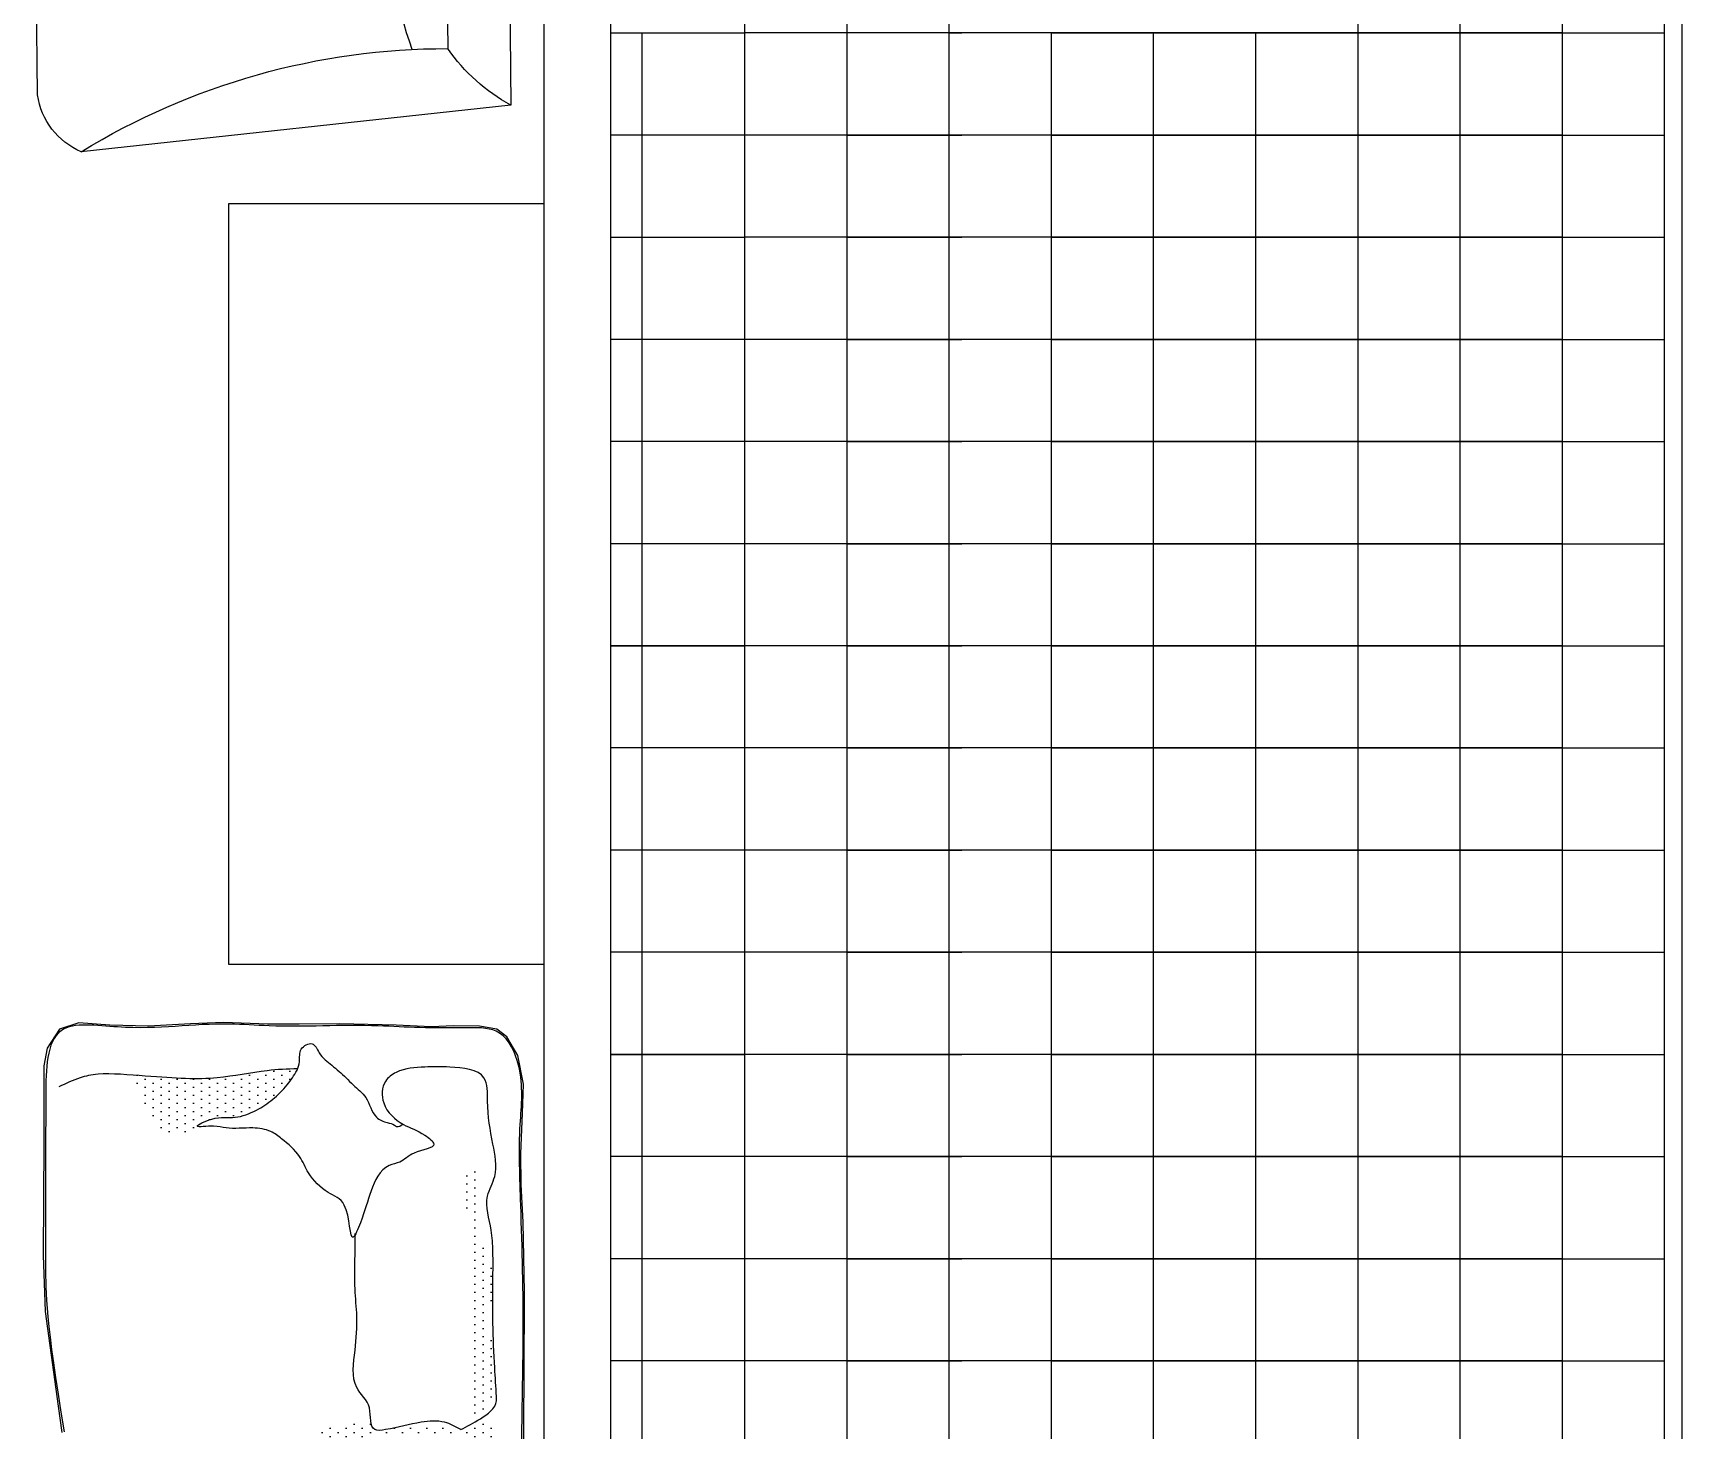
# Model space of a CAD drawing. Header units: millimetres. Extents: x 2377 to 4712, y -254 to 3188.
# Drawn here: x 2678.15 to 2717.05, y 1458.74 to 1491.72 of the extents above; entities that cross this region are included whole.
import ezdxf

# ---------------------------------------------------------------- set-up
doc = ezdxf.new("R2010")
doc.units = ezdxf.units.MM
doc.set_wipeout_variables(frame=1)
doc.layers.add('Mobiliario', color=254, linetype='Continuous')
pattern_1 = [(270, (-16328.65796, 15749.40966), (-0.189860957, -0.0949304785), [0, -0.189860957])]

# ---------------------------------------------------------------- blocks, each defined once
blk = doc.blocks.new('sl06-1')
blk.add_wipeout([(0, -0.3127), (0, 0.3127), (0.6906, 0.3798), (0.7219, 0.361), (0.7398, 0.3422), (0.7501, 0.32), (0.7597, 0.2878), (0.7597, -0.2878), (0.7514, -0.3185), (0.7356, -0.3456), (0.7116, -0.3674), (0.6906, -0.3798)])
at = {"linetype": 'ByBlock'}
for p, q in [((0, 0.3127), (0.6906, 0.3798)), ((0, 0.3127), (0, -0.3127)), ((0.7597, -0.2878), (0.7597, 0.2878)), ((0.1001, 0.2206), (0.1001, -0.2206)), ((0, -0.3127), (0.6906, -0.3798))]:
    blk.add_line(p, q, dxfattribs=at)
for centre, radius, start, end in [((0.1135, 1.3453), 1.1248, 269.3185, 300.8671), ((0.6429, 0.2722), 0.1178, 7.6143, 66.1255), ((-0.1461, 0.0532), 0.2978, 34.1973, 60.6083), ((-0.4779, 0), 0.6726, 340.7839, 19.2161), ((-0.1461, -0.0532), 0.2978, 299.3917, 325.8027), ((0.1135, -1.3453), 1.1248, 59.1329, 90.6815), ((0.6429, -0.2722), 0.1178, 293.8745, 352.3857)]:
    blk.add_arc(centre, radius, start, end, dxfattribs=at)

msp = doc.modelspace()

# ---------------------------------------------------------------- hatches: boundary and pattern name
at = {"layer": 'Mobiliario', "transparency": 33554687}
h = msp.add_hatch(dxfattribs=at)
h.set_pattern_fill('DOTS', color=256, scale=0.119597, angle=90, style=0)
h.set_pattern_definition(pattern_1)
edge = h.paths.add_edge_path()
edge.add_spline(control_points=[(2684.389, 1467.267), (2684.357, 1467.193), (2684.273, 1467.062), (2684.09, 1466.815), (2683.815, 1466.541), (2683.414, 1466.269), (2682.892, 1466.072), (2682.493, 1466.175), (2682.031, 1465.952), (2682.027, 1465.918)], knot_values=[3.681648, 3.681648, 3.681648, 3.681648, 3.721851, 3.757198, 3.837171, 3.913615, 4.002995, 4.095118, 4.156003, 4.156003, 4.156003, 4.156003], degree=3, periodic=0)
edge.add_spline(control_points=[(2682.027, 1465.918), (2681.759, 1465.767), (2681.373, 1465.549), (2680.896, 1466.027), (2680.754, 1466.572), (2680.529, 1466.961), (2680.421, 1467.147)], knot_values=[0, 0, 0, 0, 0.131695, 0.189836, 0.306557, 0.413914, 0.413914, 0.413914, 0.413914], degree=3, periodic=0)
edge.add_spline(control_points=[(2680.421, 1467.147), (2680.631, 1467.157), (2681.323, 1467.053), (2682.416, 1466.988), (2683.514, 1467.234), (2684.15, 1467.263), (2684.389, 1467.267)], knot_values=[0.452649, 0.452649, 0.452649, 0.452649, 0.558769, 0.799099, 0.998943, 1.118697, 1.118697, 1.118697, 1.118697], degree=3, periodic=0)
h = msp.add_hatch(dxfattribs=at)
h.set_pattern_fill('DOTS', color=256, scale=0.119597, angle=90, style=0)
h.set_pattern_definition(pattern_1)
edge = h.paths.add_edge_path()
edge.add_spline(control_points=[(2688.824, 1459.242), (2688.818, 1459.233), (2688.749, 1459.126), (2688.465, 1458.876), (2688.364, 1459.764), (2688.604, 1460.276), (2688.442, 1461.056), (2688.438, 1461.743), (2688.521, 1462.625), (2688.618, 1463.656), (2688.053, 1464.522), (2688.625, 1465.143), (2688.622, 1464.111), (2688.624, 1463.627), (2688.803, 1462.931), (2688.962, 1462.729), (2689.002, 1462.64)], knot_values=[0.056981, 0.056981, 0.056981, 0.056981, 0.06189, 0.111704, 0.199612, 0.342595, 0.445339, 0.576251, 0.69133, 0.888594, 1.091803, 1.131101, 1.196844, 1.416016, 1.489704, 1.540166, 1.540166, 1.540166, 1.540166], degree=3, periodic=0)
edge.add_spline(control_points=[(2689.002, 1462.64), (2689.001, 1462.52), (2688.999, 1462.31), (2688.997, 1462.101), (2688.996, 1462.013)], knot_values=[0.718639, 0.718639, 0.718639, 0.718639, 0.779129, 0.823446, 0.823446, 0.823446, 0.823446], degree=3, periodic=0)
edge.add_spline(control_points=[(2688.996, 1462.013), (2688.989, 1461.977), (2688.941, 1461.708), (2688.933, 1460.965), (2689.031, 1460.021), (2688.98, 1459.453), (2688.858, 1459.046), (2688.829, 1459.19), (2688.824, 1459.242)], knot_values=[1.646059, 1.646059, 1.646059, 1.646059, 1.663729, 1.776794, 2.033298, 2.084002, 2.130605, 2.148665, 2.148665, 2.148665, 2.148665], degree=3, periodic=0)
h = msp.add_hatch(dxfattribs=at)
h.set_pattern_fill('DOTS', color=256, scale=0.119597, angle=90, style=0)
h.set_pattern_definition([(270, (-16328.65796, 15748.85707), (-0.189860957, -0.0949304785), [0, -0.189860957])])
edge = h.paths.add_edge_path()
edge.add_spline(control_points=[(2688.238, 1458.771), (2688.398, 1458.797), (2688.62, 1458.833), (2688.812, 1458.963), (2688.86, 1459.005)], knot_values=[0, 0, 0, 0, 0.080563, 0.111589, 0.111589, 0.111589, 0.111589], degree=3, periodic=0)
edge.add_spline(control_points=[(2688.86, 1459.005), (2688.949, 1458.931), (2689.095, 1458.81), (2689.09, 1458.458), (2689.036, 1458.242), (2688.999, 1458.092)], knot_values=[0, 0, 0, 0, 0.054121, 0.08915, 0.167138, 0.167138, 0.167138, 0.167138], degree=3, periodic=0)
edge.add_spline(control_points=[(2688.999, 1458.092), (2688.999, 1458.093), (2688.912, 1458.316), (2688.404, 1458.656), (2687.613, 1458.59), (2686.868, 1458.587), (2686.199, 1458.644), (2685.992, 1458.446), (2685.955, 1458.398)], knot_values=[1.511928, 1.511928, 1.511928, 1.511928, 1.512363, 1.638201, 1.765577, 1.906885, 2.027828, 2.059082, 2.059082, 2.059082, 2.059082], degree=3, periodic=0)
edge.add_spline(control_points=[(2685.955, 1458.398), (2685.86, 1458.422), (2685.72, 1458.456), (2685.487, 1458.429), (2685.271, 1458.339), (2684.975, 1458.42), (2684.725, 1458.354), (2684.565, 1458.378), (2684.519, 1458.385)], knot_values=[0, 0, 0, 0, 0.048558, 0.071367, 0.116584, 0.162079, 0.218878, 0.242488, 0.242488, 0.242488, 0.242488], degree=3, periodic=0)
edge.add_spline(control_points=[(2684.519, 1458.385), (2684.537, 1458.402), (2684.641, 1458.485), (2684.892, 1458.566), (2684.963, 1458.774), (2684.98, 1458.885)], knot_values=[0.818516, 0.818516, 0.818516, 0.818516, 0.831378, 0.885814, 0.938551, 0.938551, 0.938551, 0.938551], degree=3, periodic=0)
edge.add_spline(control_points=[(2684.98, 1458.885), (2685.034, 1458.874), (2685.124, 1458.855), (2685.324, 1458.866), (2685.525, 1458.829), (2685.81, 1458.908), (2685.996, 1458.897), (2686.127, 1458.888)], knot_values=[0, 0, 0, 0, 0.027242, 0.046133, 0.100301, 0.127225, 0.192645, 0.192645, 0.192645, 0.192645], degree=3, periodic=0)
edge.add_spline(control_points=[(2686.127, 1458.888), (2686.144, 1458.835), (2686.207, 1458.728), (2686.698, 1458.818), (2687.2, 1458.804), (2687.804, 1458.83), (2688.112, 1458.788), (2688.238, 1458.771)], knot_values=[0, 0, 0, 0, 0.027981, 0.070374, 0.21186, 0.303711, 0.367692, 0.367692, 0.367692, 0.367692], degree=3, periodic=0)

# ---------------------------------------------------------------- linework, layer by layer
at = {"transparency": 33554687}
for p, q in [((2716.636, 1351.865), (2716.636, 1518.65)), ((2717.053, 1351.865), (2717.053, 1518.65)), ((2690.207, 1437.005), (2690.207, 1497.289)), ((2691.784, 1437.005), (2691.784, 1497.289)), ((2694.934, 1496.546), (2694.934, 1424.206)), ((2697.345, 1496.546), (2697.345, 1436.262)), ((2699.757, 1494.134), (2699.757, 1491.723)), ((2709.402, 1494.134), (2709.402, 1491.723)), ((2711.813, 1494.134), (2711.813, 1491.723)), ((2714.225, 1494.134), (2714.225, 1491.723)), ((2691.784, 1491.723), (2694.934, 1491.723)), ((2692.522, 1489.312), (2692.522, 1491.723)), ((2702.168, 1491.723), (2694.934, 1491.723)), ((2702.168, 1491.723), (2694.934, 1491.723)), ((2699.757, 1491.723), (2700.064, 1491.723)), ((2699.757, 1491.723), (2699.757, 1489.312)), ((2699.757, 1491.723), (2700.064, 1491.723)), ((2704.579, 1491.723), (2702.168, 1491.723)), ((2702.168, 1491.723), (2702.168, 1489.312)), ((2702.168, 1491.723), (2704.579, 1491.723)), ((2704.579, 1491.723), (2702.168, 1491.723)), ((2706.991, 1491.723), (2704.579, 1491.723)), ((2704.579, 1491.723), (2704.579, 1489.312)), ((2704.579, 1491.723), (2706.991, 1491.723)), ((2706.991, 1491.723), (2704.579, 1491.723)), ((2709.402, 1491.723), (2706.991, 1491.723)), ((2706.991, 1491.723), (2706.991, 1489.312)), ((2706.991, 1491.723), (2709.402, 1491.723)), ((2709.402, 1491.723), (2706.991, 1491.723)), ((2706.991, 1491.723), (2709.402, 1491.723)), ((2709.402, 1491.723), (2706.991, 1491.723)), ((2706.991, 1491.723), (2709.402, 1491.723)), ((2711.813, 1491.723), (2709.402, 1491.723)), ((2709.402, 1491.723), (2709.402, 1489.312)), ((2709.402, 1491.723), (2711.813, 1491.723)), ((2711.813, 1491.723), (2709.402, 1491.723)), ((2709.402, 1491.723), (2711.813, 1491.723)), ((2711.813, 1491.723), (2709.402, 1491.723)), ((2709.402, 1491.723), (2711.813, 1491.723)), ((2714.225, 1491.723), (2711.813, 1491.723)), ((2711.813, 1491.723), (2711.813, 1489.312)), ((2711.813, 1491.723), (2716.636, 1491.723)), ((2714.225, 1491.723), (2711.813, 1491.723)), ((2711.813, 1491.723), (2716.636, 1491.723)), ((2714.225, 1491.723), (2711.813, 1491.723)), ((2711.813, 1491.723), (2716.636, 1491.723)), ((2714.225, 1491.723), (2714.225, 1489.312)), ((2694.934, 1489.312), (2691.784, 1489.312)), ((2692.522, 1486.9), (2692.522, 1489.312)), ((2702.168, 1489.312), (2694.934, 1489.312)), ((2697.345, 1489.312), (2694.934, 1489.312)), ((2699.757, 1489.312), (2697.345, 1489.312)), ((2697.345, 1489.312), (2699.757, 1489.312)), ((2699.757, 1489.312), (2700.064, 1489.312)), ((2699.757, 1489.312), (2699.757, 1486.9)), ((2702.168, 1489.312), (2699.757, 1489.312)), ((2704.579, 1489.312), (2702.168, 1489.312)), ((2702.168, 1489.312), (2702.168, 1486.9)), ((2702.168, 1489.312), (2704.579, 1489.312)), ((2704.579, 1489.312), (2702.168, 1489.312)), ((2702.168, 1489.312), (2704.579, 1489.312)), ((2706.991, 1489.312), (2704.579, 1489.312)), ((2704.579, 1489.312), (2704.579, 1486.9)), ((2704.579, 1489.312), (2706.991, 1489.312)), ((2706.991, 1489.312), (2704.579, 1489.312)), ((2704.579, 1489.312), (2706.991, 1489.312)), ((2709.402, 1489.312), (2706.991, 1489.312)), ((2706.991, 1489.312), (2706.991, 1486.9)), ((2706.991, 1489.312), (2709.402, 1489.312)), ((2709.402, 1489.312), (2706.991, 1489.312)), ((2706.991, 1489.312), (2709.402, 1489.312)), ((2711.813, 1489.312), (2709.402, 1489.312)), ((2709.402, 1489.312), (2709.402, 1486.9)), ((2709.402, 1489.312), (2711.813, 1489.312)), ((2711.813, 1489.312), (2709.402, 1489.312)), ((2709.402, 1489.312), (2711.813, 1489.312)), ((2714.225, 1489.312), (2711.813, 1489.312)), ((2711.813, 1489.312), (2711.813, 1486.9)), ((2711.813, 1489.312), (2716.636, 1489.312)), ((2714.225, 1489.312), (2711.813, 1489.312)), ((2711.813, 1489.312), (2716.636, 1489.312)), ((2714.225, 1489.312), (2714.225, 1486.9)), ((2691.784, 1486.9), (2694.934, 1486.9)), ((2692.522, 1484.489), (2692.522, 1486.9)), ((2702.168, 1486.9), (2694.934, 1486.9)), ((2702.168, 1486.9), (2694.934, 1486.9)), ((2697.345, 1486.9), (2694.934, 1486.9)), ((2699.757, 1486.9), (2697.345, 1486.9)), ((2697.345, 1486.9), (2699.757, 1486.9)), ((2699.757, 1486.9), (2700.064, 1486.9)), ((2699.757, 1486.9), (2699.757, 1484.489)), ((2699.757, 1486.9), (2700.064, 1486.9)), ((2702.168, 1486.9), (2699.757, 1486.9)), ((2704.579, 1486.9), (2702.168, 1486.9)), ((2702.168, 1486.9), (2702.168, 1484.489)), ((2702.168, 1486.9), (2704.579, 1486.9)), ((2704.579, 1486.9), (2702.168, 1486.9)), ((2702.168, 1486.9), (2704.579, 1486.9)), ((2704.579, 1486.9), (2702.168, 1486.9)), ((2702.168, 1486.9), (2704.579, 1486.9)), ((2706.991, 1486.9), (2704.579, 1486.9)), ((2704.579, 1486.9), (2704.579, 1484.489)), ((2704.579, 1486.9), (2706.991, 1486.9)), ((2706.991, 1486.9), (2704.579, 1486.9)), ((2704.579, 1486.9), (2706.991, 1486.9)), ((2706.991, 1486.9), (2704.579, 1486.9)), ((2704.579, 1486.9), (2706.991, 1486.9)), ((2709.402, 1486.9), (2706.991, 1486.9)), ((2706.991, 1486.9), (2706.991, 1484.489)), ((2706.991, 1486.9), (2709.402, 1486.9)), ((2709.402, 1486.9), (2706.991, 1486.9)), ((2706.991, 1486.9), (2709.402, 1486.9)), ((2709.402, 1486.9), (2706.991, 1486.9)), ((2706.991, 1486.9), (2709.402, 1486.9)), ((2711.813, 1486.9), (2709.402, 1486.9)), ((2709.402, 1486.9), (2709.402, 1484.489)), ((2709.402, 1486.9), (2711.813, 1486.9)), ((2711.813, 1486.9), (2709.402, 1486.9)), ((2709.402, 1486.9), (2711.813, 1486.9)), ((2711.813, 1486.9), (2709.402, 1486.9)), ((2709.402, 1486.9), (2711.813, 1486.9)), ((2714.225, 1486.9), (2711.813, 1486.9)), ((2711.813, 1486.9), (2711.813, 1484.489)), ((2711.813, 1486.9), (2716.636, 1486.9)), ((2714.225, 1486.9), (2711.813, 1486.9)), ((2711.813, 1486.9), (2716.636, 1486.9)), ((2714.225, 1486.9), (2711.813, 1486.9)), ((2711.813, 1486.9), (2716.636, 1486.9)), ((2714.225, 1486.9), (2714.225, 1484.489)), ((2694.934, 1484.489), (2691.784, 1484.489)), ((2692.522, 1482.078), (2692.522, 1484.489)), ((2702.168, 1484.489), (2694.934, 1484.489)), ((2697.345, 1484.489), (2694.934, 1484.489)), ((2699.757, 1484.489), (2697.345, 1484.489)), ((2697.345, 1484.489), (2699.757, 1484.489)), ((2699.757, 1484.489), (2700.064, 1484.489)), ((2699.757, 1484.489), (2699.757, 1482.078)), ((2702.168, 1484.489), (2699.757, 1484.489)), ((2704.579, 1484.489), (2702.168, 1484.489)), ((2702.168, 1484.489), (2702.168, 1482.078)), ((2702.168, 1484.489), (2704.579, 1484.489)), ((2704.579, 1484.489), (2702.168, 1484.489)), ((2702.168, 1484.489), (2704.579, 1484.489)), ((2706.991, 1484.489), (2704.579, 1484.489)), ((2704.579, 1484.489), (2704.579, 1482.078)), ((2704.579, 1484.489), (2706.991, 1484.489)), ((2706.991, 1484.489), (2704.579, 1484.489)), ((2704.579, 1484.489), (2706.991, 1484.489)), ((2709.402, 1484.489), (2706.991, 1484.489)), ((2706.991, 1484.489), (2706.991, 1482.078)), ((2706.991, 1484.489), (2709.402, 1484.489)), ((2709.402, 1484.489), (2706.991, 1484.489)), ((2706.991, 1484.489), (2709.402, 1484.489)), ((2711.813, 1484.489), (2709.402, 1484.489)), ((2709.402, 1484.489), (2709.402, 1482.078)), ((2709.402, 1484.489), (2711.813, 1484.489)), ((2711.813, 1484.489), (2709.402, 1484.489)), ((2709.402, 1484.489), (2711.813, 1484.489)), ((2714.225, 1484.489), (2711.813, 1484.489)), ((2711.813, 1484.489), (2711.813, 1482.078)), ((2711.813, 1484.489), (2716.636, 1484.489)), ((2714.225, 1484.489), (2711.813, 1484.489)), ((2711.813, 1484.489), (2716.636, 1484.489)), ((2714.225, 1484.489), (2714.225, 1482.078)), ((2694.934, 1482.078), (2691.784, 1482.078)), ((2692.522, 1479.666), (2692.522, 1482.078)), ((2702.168, 1482.078), (2694.934, 1482.078)), ((2697.345, 1482.078), (2694.934, 1482.078)), ((2699.757, 1482.078), (2697.345, 1482.078)), ((2697.345, 1482.078), (2699.757, 1482.078)), ((2699.757, 1482.078), (2700.064, 1482.078)), ((2699.757, 1482.078), (2699.757, 1479.666)), ((2702.168, 1482.078), (2699.757, 1482.078)), ((2704.579, 1482.078), (2702.168, 1482.078)), ((2702.168, 1482.078), (2702.168, 1479.666)), ((2702.168, 1482.078), (2704.579, 1482.078)), ((2704.579, 1482.078), (2702.168, 1482.078)), ((2702.168, 1482.078), (2704.579, 1482.078)), ((2706.991, 1482.078), (2704.579, 1482.078)), ((2704.579, 1482.078), (2704.579, 1479.666)), ((2704.579, 1482.078), (2706.991, 1482.078)), ((2706.991, 1482.078), (2704.579, 1482.078)), ((2704.579, 1482.078), (2706.991, 1482.078)), ((2709.402, 1482.078), (2706.991, 1482.078)), ((2706.991, 1482.078), (2706.991, 1479.666)), ((2706.991, 1482.078), (2709.402, 1482.078)), ((2709.402, 1482.078), (2706.991, 1482.078)), ((2706.991, 1482.078), (2709.402, 1482.078)), ((2711.813, 1482.078), (2709.402, 1482.078)), ((2709.402, 1482.078), (2709.402, 1479.666)), ((2709.402, 1482.078), (2711.813, 1482.078)), ((2711.813, 1482.078), (2709.402, 1482.078)), ((2709.402, 1482.078), (2711.813, 1482.078)), ((2714.225, 1482.078), (2711.813, 1482.078)), ((2711.813, 1482.078), (2711.813, 1479.666)), ((2711.813, 1482.078), (2716.636, 1482.078)), ((2714.225, 1482.078), (2711.813, 1482.078)), ((2711.813, 1482.078), (2716.636, 1482.078)), ((2714.225, 1482.078), (2714.225, 1479.666)), ((2694.934, 1479.666), (2691.784, 1479.666)), ((2692.522, 1477.255), (2692.522, 1479.666)), ((2702.168, 1479.666), (2694.934, 1479.666)), ((2697.345, 1479.666), (2694.934, 1479.666)), ((2699.757, 1479.666), (2697.345, 1479.666)), ((2697.345, 1479.666), (2699.757, 1479.666)), ((2699.757, 1479.666), (2700.064, 1479.666)), ((2699.757, 1479.666), (2699.757, 1477.255)), ((2702.168, 1479.666), (2699.757, 1479.666)), ((2704.579, 1479.666), (2702.168, 1479.666)), ((2702.168, 1479.666), (2702.168, 1477.255)), ((2702.168, 1479.666), (2704.579, 1479.666)), ((2704.579, 1479.666), (2702.168, 1479.666)), ((2702.168, 1479.666), (2704.579, 1479.666)), ((2706.991, 1479.666), (2704.579, 1479.666)), ((2704.579, 1479.666), (2704.579, 1477.255)), ((2704.579, 1479.666), (2706.991, 1479.666)), ((2706.991, 1479.666), (2704.579, 1479.666)), ((2704.579, 1479.666), (2706.991, 1479.666)), ((2709.402, 1479.666), (2706.991, 1479.666)), ((2706.991, 1479.666), (2706.991, 1477.255)), ((2706.991, 1479.666), (2709.402, 1479.666)), ((2709.402, 1479.666), (2706.991, 1479.666)), ((2706.991, 1479.666), (2709.402, 1479.666)), ((2711.813, 1479.666), (2709.402, 1479.666)), ((2709.402, 1479.666), (2709.402, 1477.255)), ((2709.402, 1479.666), (2711.813, 1479.666)), ((2711.813, 1479.666), (2709.402, 1479.666)), ((2709.402, 1479.666), (2711.813, 1479.666)), ((2714.225, 1479.666), (2711.813, 1479.666)), ((2711.813, 1479.666), (2711.813, 1477.255)), ((2711.813, 1479.666), (2716.636, 1479.666)), ((2714.225, 1479.666), (2711.813, 1479.666)), ((2711.813, 1479.666), (2716.636, 1479.666)), ((2714.225, 1479.666), (2714.225, 1477.255)), ((2691.784, 1477.255), (2694.934, 1477.255)), ((2694.934, 1477.255), (2691.784, 1477.255)), ((2692.522, 1474.844), (2692.522, 1477.255)), ((2702.168, 1477.255), (2694.934, 1477.255)), ((2697.345, 1477.255), (2694.934, 1477.255)), ((2699.757, 1477.255), (2697.345, 1477.255)), ((2697.345, 1477.255), (2699.757, 1477.255)), ((2699.757, 1477.255), (2700.064, 1477.255)), ((2699.757, 1477.255), (2699.757, 1474.844)), ((2702.168, 1477.255), (2699.757, 1477.255)), ((2704.579, 1477.255), (2702.168, 1477.255)), ((2702.168, 1477.255), (2702.168, 1474.844)), ((2702.168, 1477.255), (2704.579, 1477.255)), ((2704.579, 1477.255), (2702.168, 1477.255)), ((2702.168, 1477.255), (2704.579, 1477.255)), ((2706.991, 1477.255), (2704.579, 1477.255)), ((2704.579, 1477.255), (2704.579, 1474.844)), ((2704.579, 1477.255), (2706.991, 1477.255)), ((2706.991, 1477.255), (2704.579, 1477.255)), ((2704.579, 1477.255), (2706.991, 1477.255)), ((2709.402, 1477.255), (2706.991, 1477.255)), ((2706.991, 1477.255), (2706.991, 1474.844)), ((2706.991, 1477.255), (2709.402, 1477.255)), ((2709.402, 1477.255), (2706.991, 1477.255)), ((2706.991, 1477.255), (2709.402, 1477.255)), ((2711.813, 1477.255), (2709.402, 1477.255)), ((2709.402, 1477.255), (2709.402, 1474.844)), ((2709.402, 1477.255), (2711.813, 1477.255)), ((2711.813, 1477.255), (2709.402, 1477.255)), ((2709.402, 1477.255), (2711.813, 1477.255)), ((2714.225, 1477.255), (2711.813, 1477.255)), ((2711.813, 1477.255), (2711.813, 1474.844)), ((2711.813, 1477.255), (2716.636, 1477.255)), ((2714.225, 1477.255), (2711.813, 1477.255)), ((2711.813, 1477.255), (2716.636, 1477.255)), ((2714.225, 1477.255), (2714.225, 1474.844)), ((2694.934, 1474.844), (2691.784, 1474.844)), ((2692.522, 1472.432), (2692.522, 1474.844)), ((2702.168, 1474.844), (2694.934, 1474.844)), ((2697.345, 1474.844), (2694.934, 1474.844)), ((2699.757, 1474.844), (2697.345, 1474.844)), ((2697.345, 1474.844), (2699.757, 1474.844)), ((2699.757, 1474.844), (2700.064, 1474.844)), ((2699.757, 1474.844), (2699.757, 1472.432)), ((2702.168, 1474.844), (2699.757, 1474.844)), ((2704.579, 1474.844), (2702.168, 1474.844)), ((2702.168, 1474.844), (2702.168, 1472.432)), ((2702.168, 1474.844), (2704.579, 1474.844)), ((2704.579, 1474.844), (2702.168, 1474.844)), ((2702.168, 1474.844), (2704.579, 1474.844)), ((2706.991, 1474.844), (2704.579, 1474.844)), ((2704.579, 1474.844), (2704.579, 1472.432)), ((2704.579, 1474.844), (2706.991, 1474.844)), ((2706.991, 1474.844), (2704.579, 1474.844)), ((2704.579, 1474.844), (2706.991, 1474.844)), ((2709.402, 1474.844), (2706.991, 1474.844)), ((2706.991, 1474.844), (2706.991, 1472.432)), ((2706.991, 1474.844), (2709.402, 1474.844)), ((2709.402, 1474.844), (2706.991, 1474.844)), ((2706.991, 1474.844), (2709.402, 1474.844)), ((2711.813, 1474.844), (2709.402, 1474.844)), ((2709.402, 1474.844), (2709.402, 1472.432)), ((2709.402, 1474.844), (2711.813, 1474.844)), ((2711.813, 1474.844), (2709.402, 1474.844)), ((2709.402, 1474.844), (2711.813, 1474.844)), ((2714.225, 1474.844), (2711.813, 1474.844)), ((2711.813, 1474.844), (2711.813, 1472.432)), ((2711.813, 1474.844), (2716.636, 1474.844)), ((2714.225, 1474.844), (2711.813, 1474.844)), ((2711.813, 1474.844), (2716.636, 1474.844)), ((2714.225, 1474.844), (2714.225, 1472.432)), ((2694.934, 1472.432), (2691.784, 1472.432)), ((2692.522, 1470.021), (2692.522, 1472.432)), ((2702.168, 1472.432), (2694.934, 1472.432)), ((2697.345, 1472.432), (2694.934, 1472.432)), ((2699.757, 1472.432), (2697.345, 1472.432)), ((2697.345, 1472.432), (2699.757, 1472.432)), ((2699.757, 1472.432), (2700.064, 1472.432)), ((2699.757, 1472.432), (2699.757, 1470.021)), ((2702.168, 1472.432), (2699.757, 1472.432)), ((2704.579, 1472.432), (2702.168, 1472.432)), ((2702.168, 1472.432), (2702.168, 1470.021)), ((2702.168, 1472.432), (2704.579, 1472.432)), ((2704.579, 1472.432), (2702.168, 1472.432)), ((2702.168, 1472.432), (2704.579, 1472.432)), ((2706.991, 1472.432), (2704.579, 1472.432)), ((2704.579, 1472.432), (2704.579, 1470.021)), ((2704.579, 1472.432), (2706.991, 1472.432)), ((2706.991, 1472.432), (2704.579, 1472.432)), ((2704.579, 1472.432), (2706.991, 1472.432)), ((2709.402, 1472.432), (2706.991, 1472.432)), ((2706.991, 1472.432), (2706.991, 1470.021)), ((2706.991, 1472.432), (2709.402, 1472.432)), ((2709.402, 1472.432), (2706.991, 1472.432)), ((2706.991, 1472.432), (2709.402, 1472.432)), ((2711.813, 1472.432), (2709.402, 1472.432)), ((2709.402, 1472.432), (2709.402, 1470.021)), ((2709.402, 1472.432), (2711.813, 1472.432)), ((2711.813, 1472.432), (2709.402, 1472.432)), ((2709.402, 1472.432), (2711.813, 1472.432)), ((2714.225, 1472.432), (2711.813, 1472.432)), ((2711.813, 1472.432), (2711.813, 1470.021)), ((2711.813, 1472.432), (2716.636, 1472.432)), ((2714.225, 1472.432), (2711.813, 1472.432)), ((2711.813, 1472.432), (2716.636, 1472.432)), ((2714.225, 1472.432), (2714.225, 1470.021)), ((2694.934, 1470.021), (2691.784, 1470.021)), ((2692.522, 1467.61), (2692.522, 1470.021)), ((2702.168, 1470.021), (2694.934, 1470.021)), ((2697.345, 1470.021), (2694.934, 1470.021)), ((2699.757, 1470.021), (2697.345, 1470.021)), ((2697.345, 1470.021), (2699.757, 1470.021)), ((2699.757, 1470.021), (2700.064, 1470.021)), ((2699.757, 1470.021), (2699.757, 1467.61)), ((2702.168, 1470.021), (2699.757, 1470.021)), ((2704.579, 1470.021), (2702.168, 1470.021)), ((2702.168, 1470.021), (2702.168, 1467.61)), ((2702.168, 1470.021), (2704.579, 1470.021)), ((2704.579, 1470.021), (2702.168, 1470.021)), ((2702.168, 1470.021), (2704.579, 1470.021)), ((2706.991, 1470.021), (2704.579, 1470.021)), ((2704.579, 1470.021), (2704.579, 1467.61)), ((2704.579, 1470.021), (2706.991, 1470.021)), ((2706.991, 1470.021), (2704.579, 1470.021)), ((2704.579, 1470.021), (2706.991, 1470.021)), ((2709.402, 1470.021), (2706.991, 1470.021)), ((2706.991, 1470.021), (2706.991, 1467.61)), ((2706.991, 1470.021), (2709.402, 1470.021)), ((2709.402, 1470.021), (2706.991, 1470.021)), ((2706.991, 1470.021), (2709.402, 1470.021)), ((2711.813, 1470.021), (2709.402, 1470.021)), ((2709.402, 1470.021), (2709.402, 1467.61)), ((2709.402, 1470.021), (2711.813, 1470.021)), ((2711.813, 1470.021), (2709.402, 1470.021)), ((2709.402, 1470.021), (2711.813, 1470.021)), ((2714.225, 1470.021), (2711.813, 1470.021)), ((2711.813, 1470.021), (2711.813, 1467.61)), ((2711.813, 1470.021), (2716.636, 1470.021)), ((2714.225, 1470.021), (2711.813, 1470.021)), ((2711.813, 1470.021), (2716.636, 1470.021)), ((2714.225, 1470.021), (2714.225, 1467.61)), ((2691.784, 1467.61), (2694.934, 1467.61)), ((2694.934, 1467.61), (2691.784, 1467.61)), ((2692.522, 1465.198), (2692.522, 1467.61)), ((2702.168, 1467.61), (2694.934, 1467.61)), ((2697.345, 1467.61), (2694.934, 1467.61)), ((2699.757, 1467.61), (2697.345, 1467.61)), ((2697.345, 1467.61), (2699.757, 1467.61)), ((2699.757, 1467.61), (2700.064, 1467.61)), ((2699.757, 1467.61), (2699.757, 1465.198)), ((2702.168, 1467.61), (2699.757, 1467.61)), ((2704.579, 1467.61), (2702.168, 1467.61)), ((2702.168, 1467.61), (2702.168, 1465.198)), ((2702.168, 1467.61), (2704.579, 1467.61)), ((2704.579, 1467.61), (2702.168, 1467.61)), ((2702.168, 1467.61), (2704.579, 1467.61)), ((2706.991, 1467.61), (2704.579, 1467.61)), ((2704.579, 1467.61), (2704.579, 1465.198)), ((2704.579, 1467.61), (2706.991, 1467.61)), ((2706.991, 1467.61), (2704.579, 1467.61)), ((2704.579, 1467.61), (2706.991, 1467.61)), ((2709.402, 1467.61), (2706.991, 1467.61)), ((2706.991, 1467.61), (2706.991, 1465.198)), ((2706.991, 1467.61), (2709.402, 1467.61)), ((2709.402, 1467.61), (2706.991, 1467.61)), ((2706.991, 1467.61), (2709.402, 1467.61)), ((2711.813, 1467.61), (2709.402, 1467.61)), ((2709.402, 1467.61), (2709.402, 1465.198)), ((2709.402, 1467.61), (2711.813, 1467.61)), ((2711.813, 1467.61), (2709.402, 1467.61)), ((2709.402, 1467.61), (2711.813, 1467.61)), ((2714.225, 1467.61), (2711.813, 1467.61)), ((2711.813, 1467.61), (2711.813, 1465.198)), ((2711.813, 1467.61), (2716.636, 1467.61)), ((2714.225, 1467.61), (2711.813, 1467.61)), ((2711.813, 1467.61), (2716.636, 1467.61)), ((2714.225, 1467.61), (2714.225, 1465.198)), ((2694.934, 1465.198), (2691.784, 1465.198)), ((2692.522, 1462.787), (2692.522, 1465.198)), ((2702.168, 1465.198), (2694.934, 1465.198)), ((2697.345, 1465.198), (2694.934, 1465.198)), ((2699.757, 1465.198), (2697.345, 1465.198)), ((2697.345, 1465.198), (2699.757, 1465.198)), ((2699.757, 1465.198), (2700.064, 1465.198)), ((2699.757, 1465.198), (2699.757, 1462.787)), ((2702.168, 1465.198), (2699.757, 1465.198)), ((2704.579, 1465.198), (2702.168, 1465.198)), ((2702.168, 1465.198), (2702.168, 1462.787)), ((2702.168, 1465.198), (2704.579, 1465.198)), ((2704.579, 1465.198), (2702.168, 1465.198)), ((2702.168, 1465.198), (2704.579, 1465.198)), ((2706.991, 1465.198), (2704.579, 1465.198)), ((2704.579, 1465.198), (2704.579, 1462.787)), ((2704.579, 1465.198), (2706.991, 1465.198)), ((2706.991, 1465.198), (2704.579, 1465.198)), ((2704.579, 1465.198), (2706.991, 1465.198)), ((2709.402, 1465.198), (2706.991, 1465.198)), ((2706.991, 1465.198), (2706.991, 1462.787)), ((2706.991, 1465.198), (2709.402, 1465.198)), ((2709.402, 1465.198), (2706.991, 1465.198)), ((2706.991, 1465.198), (2709.402, 1465.198)), ((2711.813, 1465.198), (2709.402, 1465.198)), ((2709.402, 1465.198), (2709.402, 1462.787)), ((2709.402, 1465.198), (2711.813, 1465.198)), ((2711.813, 1465.198), (2709.402, 1465.198)), ((2709.402, 1465.198), (2711.813, 1465.198)), ((2714.225, 1465.198), (2711.813, 1465.198)), ((2711.813, 1465.198), (2711.813, 1462.787)), ((2711.813, 1465.198), (2716.636, 1465.198)), ((2714.225, 1465.198), (2711.813, 1465.198)), ((2711.813, 1465.198), (2716.636, 1465.198)), ((2714.225, 1465.198), (2714.225, 1462.787)), ((2694.934, 1462.787), (2691.784, 1462.787)), ((2692.522, 1460.376), (2692.522, 1462.787)), ((2702.168, 1462.787), (2694.934, 1462.787)), ((2697.345, 1462.787), (2694.934, 1462.787)), ((2699.757, 1462.787), (2697.345, 1462.787)), ((2697.345, 1462.787), (2699.757, 1462.787)), ((2699.757, 1462.787), (2700.064, 1462.787)), ((2699.757, 1462.787), (2699.757, 1460.376)), ((2702.168, 1462.787), (2699.757, 1462.787)), ((2704.579, 1462.787), (2702.168, 1462.787)), ((2702.168, 1462.787), (2702.168, 1460.376)), ((2702.168, 1462.787), (2704.579, 1462.787)), ((2704.579, 1462.787), (2702.168, 1462.787)), ((2702.168, 1462.787), (2704.579, 1462.787)), ((2706.991, 1462.787), (2704.579, 1462.787)), ((2704.579, 1462.787), (2704.579, 1460.376)), ((2704.579, 1462.787), (2706.991, 1462.787)), ((2706.991, 1462.787), (2704.579, 1462.787)), ((2704.579, 1462.787), (2706.991, 1462.787)), ((2709.402, 1462.787), (2706.991, 1462.787)), ((2706.991, 1462.787), (2706.991, 1460.376)), ((2706.991, 1462.787), (2709.402, 1462.787)), ((2709.402, 1462.787), (2706.991, 1462.787)), ((2706.991, 1462.787), (2709.402, 1462.787)), ((2711.813, 1462.787), (2709.402, 1462.787)), ((2709.402, 1462.787), (2709.402, 1460.376)), ((2709.402, 1462.787), (2711.813, 1462.787)), ((2711.813, 1462.787), (2709.402, 1462.787)), ((2709.402, 1462.787), (2711.813, 1462.787)), ((2714.225, 1462.787), (2711.813, 1462.787)), ((2711.813, 1462.787), (2711.813, 1460.376)), ((2711.813, 1462.787), (2716.636, 1462.787)), ((2714.225, 1462.787), (2711.813, 1462.787)), ((2711.813, 1462.787), (2716.636, 1462.787)), ((2714.225, 1462.787), (2714.225, 1460.376)), ((2694.934, 1460.376), (2691.784, 1460.376)), ((2692.522, 1457.964), (2692.522, 1460.376)), ((2702.168, 1460.376), (2694.934, 1460.376)), ((2697.345, 1460.376), (2694.934, 1460.376)), ((2699.757, 1460.376), (2697.345, 1460.376)), ((2697.345, 1460.376), (2699.757, 1460.376)), ((2699.757, 1460.376), (2700.064, 1460.376)), ((2699.757, 1460.376), (2699.757, 1457.964)), ((2702.168, 1460.376), (2699.757, 1460.376)), ((2704.579, 1460.376), (2702.168, 1460.376)), ((2702.168, 1460.376), (2702.168, 1457.964)), ((2702.168, 1460.376), (2704.579, 1460.376)), ((2704.579, 1460.376), (2702.168, 1460.376)), ((2702.168, 1460.376), (2704.579, 1460.376)), ((2706.991, 1460.376), (2704.579, 1460.376)), ((2704.579, 1460.376), (2704.579, 1457.964)), ((2704.579, 1460.376), (2706.991, 1460.376)), ((2706.991, 1460.376), (2704.579, 1460.376)), ((2704.579, 1460.376), (2706.991, 1460.376)), ((2709.402, 1460.376), (2706.991, 1460.376)), ((2706.991, 1460.376), (2706.991, 1457.964)), ((2706.991, 1460.376), (2709.402, 1460.376)), ((2709.402, 1460.376), (2706.991, 1460.376)), ((2706.991, 1460.376), (2709.402, 1460.376)), ((2711.813, 1460.376), (2709.402, 1460.376)), ((2709.402, 1460.376), (2709.402, 1457.964)), ((2709.402, 1460.376), (2711.813, 1460.376)), ((2711.813, 1460.376), (2709.402, 1460.376)), ((2709.402, 1460.376), (2711.813, 1460.376)), ((2714.225, 1460.376), (2711.813, 1460.376)), ((2711.813, 1460.376), (2711.813, 1457.964)), ((2711.813, 1460.376), (2716.636, 1460.376)), ((2714.225, 1460.376), (2711.813, 1460.376)), ((2711.813, 1460.376), (2716.636, 1460.376)), ((2714.225, 1460.376), (2714.225, 1457.964))]:
    msp.add_line(p, q, dxfattribs=at)
at = {"layer": 'Mobiliario', "transparency": 33554687}
for p, q in [((2690.207, 1487.692), (2682.763, 1487.692)), ((2682.763, 1487.692), (2682.763, 1469.736)), ((2682.763, 1469.736), (2690.207, 1469.736))]:
    msp.add_line(p, q, dxfattribs=at)
msp.add_lwpolyline([(2689.721, 1457.972), (2689.733, 1460.002), (2689.744, 1461.997), (2689.71, 1463.65), (2689.665, 1464.541), (2689.653, 1465.263), (2689.698, 1466.221), (2689.721, 1466.909), (2689.586, 1467.586), (2689.327, 1468.025), (2689.09, 1468.206), (2688.684, 1468.273), (2688.076, 1468.285), (2687.541, 1468.264), (2686.719, 1468.298), (2685.39, 1468.331), (2684.426, 1468.321), (2683.683, 1468.321), (2682.646, 1468.366), (2681.863, 1468.332), (2680.871, 1468.275), (2679.959, 1468.298), (2679.227, 1468.354), (2678.776, 1468.208), (2678.483, 1467.757), (2678.404, 1467.339), (2678.404, 1465.524), (2678.39, 1462.868), (2678.435, 1461.538), (2678.739, 1459.305), (2678.83, 1458.685)], dxfattribs=at)
for points, knots in [([(2689.794, 1438.351), (2689.918, 1441.905), (2689.719, 1446.189), (2689.584, 1449.058), (2689.686, 1454.665), (2689.659, 1458.411), (2689.741, 1461.146), (2689.675, 1463.642), (2689.588, 1465.814), (2689.762, 1467.104), (2689.271, 1468.235), (2688.242, 1468.246), (2687.347, 1468.222), (2686.179, 1468.303), (2684.998, 1468.284), (2683.834, 1468.261), (2682.169, 1468.393), (2680.747, 1468.114), (2678.461, 1468.482), (2678.444, 1466.172), (2678.444, 1464.592), (2678.444, 1462.787), (2678.444, 1461.316), (2678.883, 1458.696)], [0.737576, 0.737576, 0.737576, 0.737576, 0.801944, 1.006538, 1.278115, 1.486206, 1.701351, 1.959422, 2.118136, 2.234578, 2.302688, 2.360055, 2.458724, 2.53985, 2.649091, 2.754807, 2.832413, 3.059351, 3.172115, 3.306557, 3.521702, 3.635058, 3.739936, 3.739936, 3.739936, 3.739936]), ([(2688.238, 1458.752), (2688.389, 1458.83), (2688.702, 1458.993), (2689.096, 1459.272), (2689.073, 1459.729), (2689.029, 1460.332), (2688.99, 1461.251), (2688.996, 1462.165), (2689.006, 1462.9), (2688.971, 1463.558), (2688.756, 1464.179), (2689.142, 1464.803), (2688.972, 1465.597), (2688.85, 1466.312), (2688.891, 1467.243), (2688.033, 1467.321), (2687.373, 1467.316), (2686.812, 1467.279), (2686.378, 1466.957), (2686.354, 1466.366), (2686.852, 1465.921), (2687.289, 1465.803), (2687.782, 1465.405), (2687.097, 1465.341), (2686.865, 1465.055), (2686.371, 1464.983), (2686.076, 1464.327), (2685.967, 1463.841), (2685.599, 1462.971), (2685.653, 1464.128), (2685.041, 1464.341), (2684.655, 1464.735), (2684.439, 1465.263), (2684.093, 1465.561), (2683.734, 1465.834), (2683.271, 1465.9), (2682.79, 1465.83), (2682.422, 1465.945), (2681.823, 1465.85), (2682.489, 1466.176), (2682.892, 1466.072), (2683.414, 1466.269), (2683.815, 1466.541), (2684.09, 1466.815), (2684.308, 1467.109), (2684.476, 1467.388), (2684.402, 1467.747), (2684.766, 1467.947), (2684.91, 1467.571), (2685.204, 1467.352), (2685.489, 1467.11), (2685.739, 1466.84), (2686.07, 1466.602), (2686.144, 1466.135), (2686.474, 1466.001), (2686.642, 1465.967), (2686.754, 1465.881), (2686.824, 1465.928), (2686.875, 1465.963)], [0, 0, 0, 0, 0.044307, 0.091739, 0.100161, 0.156702, 0.244649, 0.329296, 0.385727, 0.428198, 0.49558, 0.536858, 0.600441, 0.685746, 0.732135, 0.802354, 0.851688, 0.909055, 0.936587, 0.979057, 1.036449, 1.083735, 1.108664, 1.15125, 1.184502, 1.206791, 1.267453, 1.334367, 1.365908, 1.431792, 1.471984, 1.526827, 1.563132, 1.612989, 1.638407, 1.674345, 1.727204, 1.752122, 1.783837, 1.815361, 1.861307, 1.905885, 1.944012, 1.983898, 2.001527, 2.036259, 2.061197, 2.084841, 2.107417, 2.142317, 2.17979, 2.199733, 2.234633, 2.278817, 2.30246, 2.317671, 2.322373, 2.335559, 2.335559, 2.335559, 2.335559]), ([(2684.389, 1467.267), (2684.15, 1467.263), (2683.514, 1467.234), (2682.416, 1466.988), (2681.295, 1467.054), (2679.752, 1467.185), (2679.207, 1467.054), (2678.923, 1466.922), (2678.757, 1466.845)], [0.4526492, 0.4526492, 0.4526492, 0.4526492, 0.5724028, 0.7722474, 1.0125768, 1.1328971, 1.1980407, 1.2899035, 1.2899035, 1.2899035, 1.2899035]), ([(2688.238, 1458.752), (2688.115, 1458.821), (2687.829, 1458.982), (2687.183, 1458.927), (2686.709, 1458.785), (2686.063, 1458.691), (2686.181, 1459.352), (2685.621, 1459.779), (2685.758, 1460.623), (2685.811, 1461.372), (2685.724, 1462.123), (2685.748, 1462.743), (2685.745, 1463.18), (2685.745, 1463.349), (2685.745, 1463.378)], [0, 0, 0, 0, 0.0348335, 0.0806442, 0.1525795, 0.1737229, 0.2176359, 0.2647711, 0.338623, 0.4057285, 0.4587502, 0.5257624, 0.5610325, 0.5680864, 0.5680864, 0.5680864, 0.5680864])]:
    msp.add_open_spline(points, degree=3, knots=knots, dxfattribs=at)

# ---------------------------------------------------------------- block references
at = {"layer": 'Mobiliario', "transparency": 33554687, "xscale": -14.69583934718857, "yscale": 14.69583934718857, "zscale": 14.69583934718857, "rotation": 0.6292840231421692}
msp.add_blockref('sl06-1', (2689.371, 1494.612, 60.604), dxfattribs=at)

doc.saveas('drawing.dxf')
